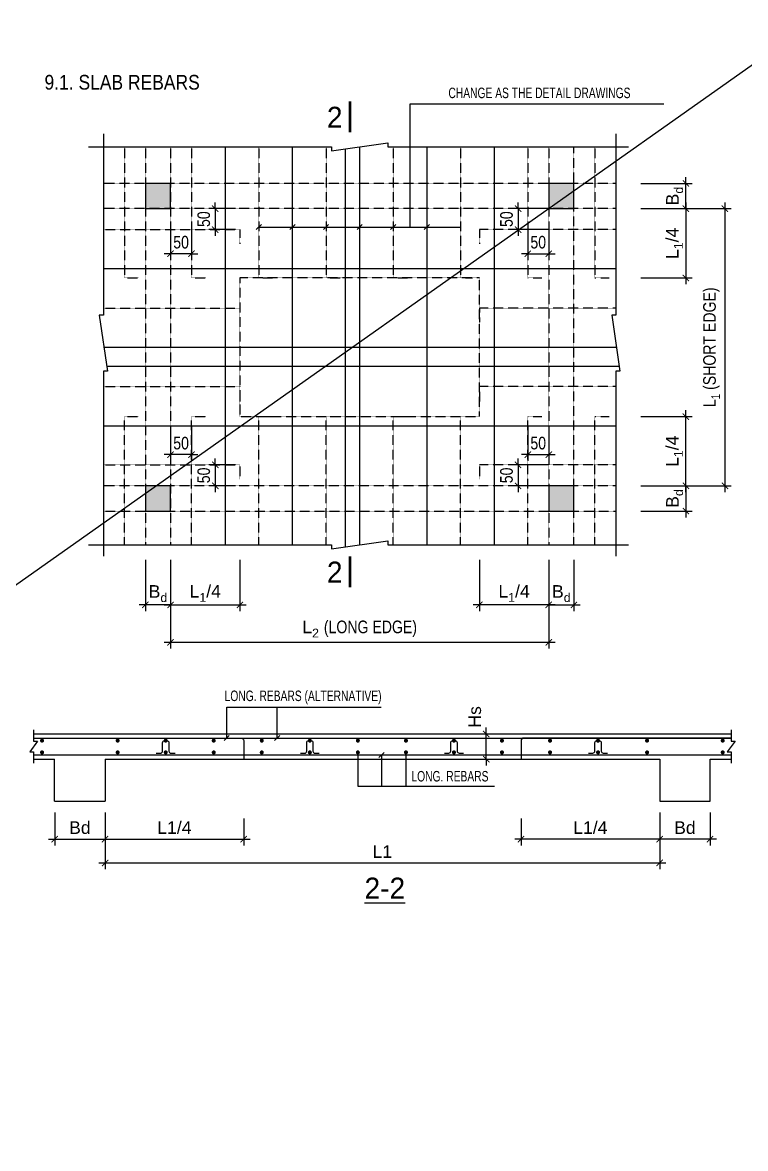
# Model space of a CAD drawing. Header units: millimetres. Extents: x -241424 to 696054, y -125618 to 93710.
# Drawn here: x 126083 to 143290, y -70002 to -43199 of the extents above; entities that cross this region are included whole.
import ezdxf
from ezdxf.enums import TextEntityAlignment as Align

# ---------------------------------------------------------------- set-up
doc = ezdxf.new("R2010")
doc.units = ezdxf.units.MM
doc.header["$LTSCALE"] = 7
doc.header["$PDMODE"] = 3
doc.linetypes.add('HIDDEN', pattern=[0.375, 0.25, -0.125])
doc.layers.get('0').update_dxf_attribs({"linetype": 'CONTINUOUS'})
doc.layers.get('Defpoints').update_dxf_attribs({"color": 6, "linetype": 'CONTINUOUS'})
for name, color, linetype in [('CDC_02_DIM', 1, 'CONTINUOUS'), ('CDC_03_BORDER', 3, 'CONTINUOUS'), ('CDC_04_HIDDEN', 8, 'HIDDEN'), ('CDC_05_STEEL', 4, 'CONTINUOUS'), ('CDC_06_TEXT', 2, 'CONTINUOUS'), ('CDC_09_COLUMN', 4, 'CONTINUOUS'), ('CDC_10_HATCH', 251, 'CONTINUOUS'), ('CDC_11_NOTE', 8, 'CONTINUOUS')]:
    doc.layers.add(name, color=color, linetype=linetype)
doc.layers.add('KCS_Plotter', color=11, linetype='CONTINUOUS', plot=False)
doc.styles.add('ARIAL', font='arial.ttf')
doc.styles.add('AVANTH-KT', font='')
doc.styles.add('VNAVANTH', font='', dxfattribs={"width": 0.95})
doc.styles.get('AVANTH-KT').set_extended_font_data('.VnAvantH')
doc.styles.get('VNAVANTH').set_extended_font_data('.VnAvantH')
doc.dimstyles.new('DIM1-25', dxfattribs={"dimscale": 1.2, "dimtxt": 250, "dimasz": 125, "dimexe": 125, "dimexo": 0.06, "dimgap": 100, "dimtad": 1, "dimdec": 0, "dimzin": 0, "dimdsep": 46, "dimtxsty": 'ARIAL', "dimblk": 'ARCHTICK', "dimcen": 100, "dimdle": 125, "dimclrd": 256, "dimclre": 1, "dimclrt": 2, "dimadec": 0, "dimazin": 0, "dimtfac": 1, "dimtdec": 0, "dimtix": 1, "dimtmove": 2, "dimatfit": 0, "dimfxl": 1, "dimtolj": 1, "dimtzin": 0, "dimarcsym": 0})

# ---------------------------------------------------------------- blocks, each defined once
blk = doc.blocks.new('_ArchTick')
at = {"color": 0, "linetype": 'ByBlock', "const_width": 0.15}
blk.add_lwpolyline([(-0.5, -0.5), (0.5, 0.5)], dxfattribs=at)
blk = doc.blocks.new('*D363')
at = {"layer": 'CDC_02_DIM', "color": 1, "lineweight": -2, "transparency": 16777216}
for p, q in [((128048, -62640), (128048, -63355)), ((141248, -62640), (141248, -63355))]:
    blk.add_line(p, q, dxfattribs=at)
at = {"layer": 'CDC_02_DIM', "lineweight": -2, "transparency": 16777216}
blk.add_line((127898, -63205), (141398, -63205), dxfattribs=at)
at = {"layer": 'Defpoints', "color": 0, "transparency": 16777216}
for p in [(128048, -62640), (141248, -62640), (141248, -63205)]:
    blk.add_point(p, dxfattribs=at)
at = {"layer": 'CDC_02_DIM', "lineweight": -2, "transparency": 16777216, "xscale": 150, "yscale": 150, "zscale": 150, "rotation": 180}
blk.add_blockref('_ArchTick', (128048, -63205), dxfattribs=at)
at = {"layer": 'CDC_02_DIM', "lineweight": -2, "transparency": 16777216, "xscale": 150, "yscale": 150, "zscale": 150}
blk.add_blockref('_ArchTick', (141248, -63205), dxfattribs=at)
at = {"layer": 'CDC_02_DIM', "color": 2, "transparency": 16777216, "insert": (134648, -62934), "char_height": 300, "attachment_point": 5, "style": 'ARIAL'}
blk.add_mtext('\\A1;L1', dxfattribs=at)
blk = doc.blocks.new('*D364')
at = {"layer": 'CDC_02_DIM', "color": 1, "lineweight": -2, "transparency": 16777216}
for p, q in [((126848, -62001), (126848, -62790)), ((128048, -62001), (128048, -62790))]:
    blk.add_line(p, q, dxfattribs=at)
at = {"layer": 'CDC_02_DIM', "lineweight": -2, "transparency": 16777216}
blk.add_line((126698, -62640), (128198, -62640), dxfattribs=at)
at = {"layer": 'Defpoints', "color": 0, "transparency": 16777216}
for p in [(126848, -62001), (128048, -62001), (128048, -62640)]:
    blk.add_point(p, dxfattribs=at)
at = {"layer": 'CDC_02_DIM', "lineweight": -2, "transparency": 16777216, "xscale": 150, "yscale": 150, "zscale": 150, "rotation": 180}
blk.add_blockref('_ArchTick', (126848, -62640), dxfattribs=at)
at = {"layer": 'CDC_02_DIM', "lineweight": -2, "transparency": 16777216, "xscale": 150, "yscale": 150, "zscale": 150}
blk.add_blockref('_ArchTick', (128048, -62640), dxfattribs=at)
at = {"layer": 'CDC_02_DIM', "color": 2, "transparency": 16777216, "insert": (127448, -62367), "char_height": 300, "attachment_point": 5, "style": 'ARIAL'}
blk.add_mtext('\\A1;B{\\f.VnArial|b0|i0|c0|p34;d}', dxfattribs=at)
blk = doc.blocks.new('*D365')
at = {"layer": 'CDC_02_DIM', "color": 1, "lineweight": -2, "transparency": 16777216}
for p, q in [((141248, -62001), (141248, -62790)), ((142448, -62001), (142448, -62790))]:
    blk.add_line(p, q, dxfattribs=at)
at = {"layer": 'CDC_02_DIM', "lineweight": -2, "transparency": 16777216}
blk.add_line((142598, -62640), (141098, -62640), dxfattribs=at)
at = {"layer": 'Defpoints', "color": 0, "transparency": 16777216}
for p in [(141248, -62001), (142448, -62001), (141248, -62640)]:
    blk.add_point(p, dxfattribs=at)
at = {"layer": 'CDC_02_DIM', "lineweight": -2, "transparency": 16777216, "xscale": 150, "yscale": 150, "zscale": 150, "rotation": 180}
blk.add_blockref('_ArchTick', (141248, -62640), dxfattribs=at)
at = {"layer": 'CDC_02_DIM', "lineweight": -2, "transparency": 16777216, "xscale": 150, "yscale": 150, "zscale": 150}
blk.add_blockref('_ArchTick', (142448, -62640), dxfattribs=at)
at = {"layer": 'CDC_02_DIM', "color": 2, "transparency": 16777216, "insert": (141848, -62367), "char_height": 300, "attachment_point": 5, "style": 'ARIAL'}
blk.add_mtext('\\A1;B{\\f.VnArial|b0|i0|c0|p34;d}', dxfattribs=at)
blk = doc.blocks.new('*D366')
at = {"layer": 'CDC_02_DIM', "color": 1, "lineweight": -2, "transparency": 16777216}
for p, q in [((128048, -62151), (128048, -62790)), ((131348, -62151), (131348, -62790))]:
    blk.add_line(p, q, dxfattribs=at)
at = {"layer": 'CDC_02_DIM', "lineweight": -2, "transparency": 16777216}
blk.add_line((127898, -62640), (131498, -62640), dxfattribs=at)
at = {"layer": 'Defpoints', "color": 0, "transparency": 16777216}
for p in [(128048, -62150), (131348, -62150), (131348, -62640)]:
    blk.add_point(p, dxfattribs=at)
at = {"layer": 'CDC_02_DIM', "lineweight": -2, "transparency": 16777216, "xscale": 150, "yscale": 150, "zscale": 150, "rotation": 180}
blk.add_blockref('_ArchTick', (128048, -62640), dxfattribs=at)
at = {"layer": 'CDC_02_DIM', "lineweight": -2, "transparency": 16777216, "xscale": 150, "yscale": 150, "zscale": 150}
blk.add_blockref('_ArchTick', (131348, -62640), dxfattribs=at)
at = {"layer": 'CDC_02_DIM', "color": 2, "transparency": 16777216, "insert": (129698, -62365), "char_height": 300, "attachment_point": 5, "style": 'ARIAL'}
blk.add_mtext('\\A1;L1/4', dxfattribs=at)
blk = doc.blocks.new('*D367')
at = {"layer": 'CDC_02_DIM', "color": 1, "lineweight": -2, "transparency": 16777216}
for p, q in [((137948, -62151), (137948, -62790)), ((141248, -62151), (141248, -62790))]:
    blk.add_line(p, q, dxfattribs=at)
at = {"layer": 'CDC_02_DIM', "lineweight": -2, "transparency": 16777216}
blk.add_line((141398, -62640), (137798, -62640), dxfattribs=at)
at = {"layer": 'Defpoints', "color": 0, "transparency": 16777216}
for p in [(137948, -62150), (141248, -62150), (137948, -62640)]:
    blk.add_point(p, dxfattribs=at)
at = {"layer": 'CDC_02_DIM', "lineweight": -2, "transparency": 16777216, "xscale": 150, "yscale": 150, "zscale": 150, "rotation": 180}
blk.add_blockref('_ArchTick', (137948, -62640), dxfattribs=at)
at = {"layer": 'CDC_02_DIM', "lineweight": -2, "transparency": 16777216, "xscale": 150, "yscale": 150, "zscale": 150}
blk.add_blockref('_ArchTick', (141248, -62640), dxfattribs=at)
at = {"layer": 'CDC_02_DIM', "color": 2, "transparency": 16777216, "insert": (139598, -62365), "char_height": 300, "attachment_point": 5, "style": 'ARIAL'}
blk.add_mtext('\\A1;L1/4', dxfattribs=at)
blk = doc.blocks.new('*D368')
at = {"layer": 'CDC_02_DIM', "lineweight": -2, "transparency": 16777216}
for p, q in [((137120, -60134), (137120, -59984)), ((137120, -60734), (137120, -60134)), ((137120, -60734), (137120, -60884))]:
    blk.add_line(p, q, dxfattribs=at)
at = {"layer": 'CDC_02_DIM', "color": 1, "lineweight": -2, "transparency": 16777216}
for p, q in [((136425, -60134), (137270, -60134)), ((136425, -60734), (137270, -60734))]:
    blk.add_line(p, q, dxfattribs=at)
at = {"layer": 'Defpoints', "color": 0, "transparency": 16777216}
for p in [(136425, -60134), (137120, -60134), (136425, -60734)]:
    blk.add_point(p, dxfattribs=at)
at = {"layer": 'CDC_02_DIM', "lineweight": -2, "transparency": 16777216, "xscale": 150, "yscale": 150, "zscale": 150}
for p, rotation in [((137120, -60134), 270), ((137120, -60734), 90)]:
    blk.add_blockref('_ArchTick', p, dxfattribs=dict(at, rotation=rotation))
at = {"layer": 'CDC_02_DIM', "color": 2, "transparency": 16777216, "insert": (136848, -59729), "char_height": 300, "attachment_point": 5, "rotation": 90, "style": 'ARIAL'}
blk.add_mtext('\\A1;{\\f.VnArial|b0|i0|c0|p34;Hs}', dxfattribs=at)
blk = doc.blocks.new('*D342')
at = {"layer": 'CDC_02_DIM', "lineweight": -2, "transparency": 16777216}
blk.add_line((141872, -54380), (141872, -52430), dxfattribs=at)
at = {"layer": 'CDC_02_DIM', "color": 1, "lineweight": -2, "transparency": 16777216}
for p, q in [((140797, -52580), (142022, -52580)), ((140797, -54230), (142022, -54230))]:
    blk.add_line(p, q, dxfattribs=at)
at = {"layer": 'Defpoints', "color": 0, "transparency": 16777216}
for p in [(140797, -52580), (141872, -52580), (140797, -54230)]:
    blk.add_point(p, dxfattribs=at)
at = {"layer": 'CDC_02_DIM', "lineweight": -2, "transparency": 16777216, "xscale": 150, "yscale": 150, "zscale": 150}
for p, rotation in [((141872, -52580), 90), ((141872, -54230), 270)]:
    blk.add_blockref('_ArchTick', p, dxfattribs=dict(at, rotation=rotation))
at = {"layer": 'CDC_02_DIM', "color": 2, "transparency": 16777216, "insert": (141597, -53405), "char_height": 300, "attachment_point": 5, "rotation": 90, "style": 'ARIAL'}
blk.add_mtext('\\A1;L{\\H0.7x;\\S^ 1;}/4', dxfattribs=at)
blk = doc.blocks.new('*D343')
at = {"layer": 'CDC_02_DIM', "lineweight": -2, "transparency": 16777216}
for p, q in [((141872, -54230), (141872, -54080)), ((141872, -54230), (141872, -54830)), ((141872, -54830), (141872, -54980))]:
    blk.add_line(p, q, dxfattribs=at)
at = {"layer": 'CDC_02_DIM', "color": 1, "lineweight": -2, "transparency": 16777216}
for p, q in [((140797, -54230), (142022, -54230)), ((140797, -54830), (142022, -54830))]:
    blk.add_line(p, q, dxfattribs=at)
at = {"layer": 'Defpoints', "color": 0, "transparency": 16777216}
for p in [(140797, -54230), (140797, -54830), (141872, -54830)]:
    blk.add_point(p, dxfattribs=at)
at = {"layer": 'CDC_02_DIM', "lineweight": -2, "transparency": 16777216, "xscale": 150, "yscale": 150, "zscale": 150}
for p, rotation in [((141872, -54230), 270), ((141872, -54830), 90)]:
    blk.add_blockref('_ArchTick', p, dxfattribs=dict(at, rotation=rotation))
at = {"layer": 'CDC_02_DIM', "color": 2, "transparency": 16777216, "insert": (141602, -54530), "char_height": 300, "attachment_point": 5, "rotation": 90, "style": 'ARIAL'}
blk.add_mtext('\\A1;B{\\H0.7x;\\S^ d;}', dxfattribs=at)
blk = doc.blocks.new('*D344')
at = {"layer": 'CDC_02_DIM', "color": 1, "lineweight": -2, "transparency": 16777216}
for p, q in [((141872, -47630), (142951, -47630)), ((141872, -54230), (142951, -54230))]:
    blk.add_line(p, q, dxfattribs=at)
at = {"layer": 'CDC_02_DIM', "lineweight": -2, "transparency": 16777216}
blk.add_line((142801, -47480), (142801, -54380), dxfattribs=at)
at = {"layer": 'Defpoints', "color": 0, "transparency": 16777216}
for p in [(141872, -47630), (141872, -54230), (142801, -54230)]:
    blk.add_point(p, dxfattribs=at)
at = {"layer": 'CDC_02_DIM', "lineweight": -2, "transparency": 16777216, "xscale": 150, "yscale": 150, "zscale": 150}
for p, rotation in [((142801, -47630), 90), ((142801, -54230), 270)]:
    blk.add_blockref('_ArchTick', p, dxfattribs=dict(at, rotation=rotation))
at = {"layer": 'CDC_02_DIM', "color": 2, "transparency": 16777216, "insert": (142484, -50930), "char_height": 300, "attachment_point": 5, "rotation": 90, "style": 'ARIAL'}
blk.add_mtext('\\A1;{\\W0.8;L\\H0.7x;\\S^ 1;\\H1.4286x; (SHORT EDGE)}', dxfattribs=at)
blk = doc.blocks.new('*D345')
at = {"layer": 'CDC_02_DIM', "color": 1, "lineweight": -2, "transparency": 16777216}
for p, q in [((140797, -47630), (142022, -47630)), ((140797, -49280), (142022, -49280))]:
    blk.add_line(p, q, dxfattribs=at)
at = {"layer": 'CDC_02_DIM', "lineweight": -2, "transparency": 16777216}
blk.add_line((141872, -47480), (141872, -49430), dxfattribs=at)
at = {"layer": 'Defpoints', "color": 0, "transparency": 16777216}
for p in [(140797, -47630), (140797, -49280), (141872, -49280)]:
    blk.add_point(p, dxfattribs=at)
at = {"layer": 'CDC_02_DIM', "lineweight": -2, "transparency": 16777216, "xscale": 150, "yscale": 150, "zscale": 150}
for p, rotation in [((141872, -47630), 90), ((141872, -49280), 270)]:
    blk.add_blockref('_ArchTick', p, dxfattribs=dict(at, rotation=rotation))
at = {"layer": 'CDC_02_DIM', "color": 2, "transparency": 16777216, "insert": (141597, -48455), "char_height": 300, "attachment_point": 5, "rotation": 90, "style": 'ARIAL'}
blk.add_mtext('\\A1;L{\\H0.7x;\\S^ 1;}/4', dxfattribs=at)
blk = doc.blocks.new('*D346')
at = {"layer": 'CDC_02_DIM', "lineweight": -2, "transparency": 16777216}
for p, q in [((141872, -47030), (141872, -46880)), ((141872, -47630), (141872, -47030)), ((141872, -47630), (141872, -47780))]:
    blk.add_line(p, q, dxfattribs=at)
at = {"layer": 'CDC_02_DIM', "color": 1, "lineweight": -2, "transparency": 16777216}
for p, q in [((140797, -47030), (142022, -47030)), ((140797, -47630), (142022, -47630))]:
    blk.add_line(p, q, dxfattribs=at)
at = {"layer": 'Defpoints', "color": 0, "transparency": 16777216}
for p in [(140797, -47030), (141872, -47030), (140797, -47630)]:
    blk.add_point(p, dxfattribs=at)
at = {"layer": 'CDC_02_DIM', "lineweight": -2, "transparency": 16777216, "xscale": 150, "yscale": 150, "zscale": 150}
for p, rotation in [((141872, -47030), 270), ((141872, -47630), 90)]:
    blk.add_blockref('_ArchTick', p, dxfattribs=dict(at, rotation=rotation))
at = {"layer": 'CDC_02_DIM', "color": 2, "transparency": 16777216, "insert": (141602, -47330), "char_height": 300, "attachment_point": 5, "rotation": 90, "style": 'ARIAL'}
blk.add_mtext('\\A1;B{\\H0.7x;\\S^ d;}', dxfattribs=at)
blk = doc.blocks.new('*D347')
at = {"layer": 'CDC_02_DIM', "color": 1, "lineweight": -2, "transparency": 16777216}
for p, q in [((129607, -55988), (129607, -57213)), ((131257, -55988), (131257, -57213))]:
    blk.add_line(p, q, dxfattribs=at)
at = {"layer": 'CDC_02_DIM', "lineweight": -2, "transparency": 16777216}
blk.add_line((129457, -57063), (131407, -57063), dxfattribs=at)
at = {"layer": 'Defpoints', "color": 0, "transparency": 16777216}
for p in [(129607, -55988), (131257, -55988), (131257, -57063)]:
    blk.add_point(p, dxfattribs=at)
at = {"layer": 'CDC_02_DIM', "lineweight": -2, "transparency": 16777216, "xscale": 150, "yscale": 150, "zscale": 150, "rotation": 180}
blk.add_blockref('_ArchTick', (129607, -57063), dxfattribs=at)
at = {"layer": 'CDC_02_DIM', "lineweight": -2, "transparency": 16777216, "xscale": 150, "yscale": 150, "zscale": 150}
blk.add_blockref('_ArchTick', (131257, -57063), dxfattribs=at)
at = {"layer": 'CDC_02_DIM', "color": 2, "transparency": 16777216, "insert": (130432, -56788), "char_height": 300, "attachment_point": 5, "style": 'ARIAL'}
blk.add_mtext('\\A1;L{\\H0.7x;\\S^ 1;}/4', dxfattribs=at)
blk = doc.blocks.new('*D348')
at = {"layer": 'CDC_02_DIM', "color": 1, "lineweight": -2, "transparency": 16777216}
for p, q in [((129007, -55988), (129007, -57213)), ((129607, -55988), (129607, -57213))]:
    blk.add_line(p, q, dxfattribs=at)
at = {"layer": 'CDC_02_DIM', "lineweight": -2, "transparency": 16777216}
for p, q in [((129007, -57063), (128857, -57063)), ((129607, -57063), (129007, -57063)), ((129607, -57063), (129757, -57063))]:
    blk.add_line(p, q, dxfattribs=at)
at = {"layer": 'Defpoints', "color": 0, "transparency": 16777216}
for p in [(129007, -55988), (129607, -55988), (129007, -57063)]:
    blk.add_point(p, dxfattribs=at)
at = {"layer": 'CDC_02_DIM', "lineweight": -2, "transparency": 16777216, "xscale": 150, "yscale": 150, "zscale": 150}
blk.add_blockref('_ArchTick', (129007, -57063), dxfattribs=at)
at = {"layer": 'CDC_02_DIM', "lineweight": -2, "transparency": 16777216, "xscale": 150, "yscale": 150, "zscale": 150, "rotation": 180}
blk.add_blockref('_ArchTick', (129607, -57063), dxfattribs=at)
at = {"layer": 'CDC_02_DIM', "color": 2, "transparency": 16777216, "insert": (129307, -56793), "char_height": 300, "attachment_point": 5, "style": 'ARIAL'}
blk.add_mtext('\\A1;B{\\H0.7x;\\S^ d;}', dxfattribs=at)
blk = doc.blocks.new('*D349')
at = {"layer": 'CDC_02_DIM', "color": 1, "lineweight": -2, "transparency": 16777216}
for p, q in [((129607, -57063), (129607, -58104)), ((138607, -57063), (138607, -58104))]:
    blk.add_line(p, q, dxfattribs=at)
at = {"layer": 'CDC_02_DIM', "lineweight": -2, "transparency": 16777216}
blk.add_line((138757, -57954), (129457, -57954), dxfattribs=at)
at = {"layer": 'Defpoints', "color": 0, "transparency": 16777216}
for p in [(129607, -57063), (138607, -57063), (129607, -57954)]:
    blk.add_point(p, dxfattribs=at)
at = {"layer": 'CDC_02_DIM', "lineweight": -2, "transparency": 16777216, "xscale": 150, "yscale": 150, "zscale": 150, "rotation": 180}
blk.add_blockref('_ArchTick', (129607, -57954), dxfattribs=at)
at = {"layer": 'CDC_02_DIM', "lineweight": -2, "transparency": 16777216, "xscale": 150, "yscale": 150, "zscale": 150}
blk.add_blockref('_ArchTick', (138607, -57954), dxfattribs=at)
at = {"layer": 'CDC_02_DIM', "color": 2, "transparency": 16777216, "insert": (134107, -57637), "char_height": 300, "attachment_point": 5, "style": 'ARIAL'}
blk.add_mtext('\\A1;L{\\H0.7x;\\S^ 2;} {\\W0.8;(LONG EDGE)}', dxfattribs=at)
blk = doc.blocks.new('*D350')
at = {"layer": 'CDC_02_DIM', "color": 1, "lineweight": -2, "transparency": 16777216}
for p, q in [((136957, -55988), (136957, -57213)), ((138607, -55988), (138607, -57213))]:
    blk.add_line(p, q, dxfattribs=at)
at = {"layer": 'CDC_02_DIM', "lineweight": -2, "transparency": 16777216}
blk.add_line((138757, -57063), (136807, -57063), dxfattribs=at)
at = {"layer": 'Defpoints', "color": 0, "transparency": 16777216}
for p in [(136957, -55988), (138607, -55988), (136957, -57063)]:
    blk.add_point(p, dxfattribs=at)
at = {"layer": 'CDC_02_DIM', "lineweight": -2, "transparency": 16777216, "xscale": 150, "yscale": 150, "zscale": 150, "rotation": 180}
blk.add_blockref('_ArchTick', (136957, -57063), dxfattribs=at)
at = {"layer": 'CDC_02_DIM', "lineweight": -2, "transparency": 16777216, "xscale": 150, "yscale": 150, "zscale": 150}
blk.add_blockref('_ArchTick', (138607, -57063), dxfattribs=at)
at = {"layer": 'CDC_02_DIM', "color": 2, "transparency": 16777216, "insert": (137782, -56788), "char_height": 300, "attachment_point": 5, "style": 'ARIAL'}
blk.add_mtext('\\A1;L{\\H0.7x;\\S^ 1;}/4', dxfattribs=at)
blk = doc.blocks.new('*D351')
at = {"layer": 'CDC_02_DIM', "color": 1, "lineweight": -2, "transparency": 16777216}
for p, q in [((138607, -55988), (138607, -57213)), ((139207, -55988), (139207, -57213))]:
    blk.add_line(p, q, dxfattribs=at)
at = {"layer": 'CDC_02_DIM', "lineweight": -2, "transparency": 16777216}
for p, q in [((138607, -57063), (138457, -57063)), ((138607, -57063), (139207, -57063)), ((139207, -57063), (139357, -57063))]:
    blk.add_line(p, q, dxfattribs=at)
at = {"layer": 'Defpoints', "color": 0, "transparency": 16777216}
for p in [(138607, -55988), (139207, -55988), (139207, -57063)]:
    blk.add_point(p, dxfattribs=at)
at = {"layer": 'CDC_02_DIM', "lineweight": -2, "transparency": 16777216, "xscale": 150, "yscale": 150, "zscale": 150}
blk.add_blockref('_ArchTick', (138607, -57063), dxfattribs=at)
at = {"layer": 'CDC_02_DIM', "lineweight": -2, "transparency": 16777216, "xscale": 150, "yscale": 150, "zscale": 150, "rotation": 180}
blk.add_blockref('_ArchTick', (139207, -57063), dxfattribs=at)
at = {"layer": 'CDC_02_DIM', "color": 2, "transparency": 16777216, "insert": (138907, -56793), "char_height": 300, "attachment_point": 5, "style": 'ARIAL'}
blk.add_mtext('\\A1;B{\\H0.7x;\\S^ d;}', dxfattribs=at)
blk = doc.blocks.new('*D352')
at = {"layer": 'CDC_02_DIM', "color": 1, "lineweight": -2, "transparency": 16777216}
for p, q in [((129607, -52814), (129607, -53636)), ((130107, -52814), (130107, -53636))]:
    blk.add_line(p, q, dxfattribs=at)
at = {"layer": 'CDC_02_DIM', "lineweight": -2, "transparency": 16777216}
for p, q in [((129607, -53486), (129457, -53486)), ((130107, -53486), (129607, -53486)), ((130107, -53486), (130257, -53486))]:
    blk.add_line(p, q, dxfattribs=at)
at = {"layer": 'Defpoints', "color": 0, "transparency": 16777216}
for p in [(129607, -52814), (130107, -52814), (129607, -53486)]:
    blk.add_point(p, dxfattribs=at)
at = {"layer": 'CDC_02_DIM', "lineweight": -2, "transparency": 16777216, "xscale": 150, "yscale": 150, "zscale": 150}
blk.add_blockref('_ArchTick', (129607, -53486), dxfattribs=at)
at = {"layer": 'CDC_02_DIM', "lineweight": -2, "transparency": 16777216, "xscale": 150, "yscale": 150, "zscale": 150, "rotation": 180}
blk.add_blockref('_ArchTick', (130107, -53486), dxfattribs=at)
at = {"layer": 'CDC_02_DIM', "color": 2, "transparency": 16777216, "insert": (129857, -53213), "char_height": 300, "attachment_point": 5, "style": 'ARIAL'}
blk.add_mtext('\\A1;{\\W0.8;50}', dxfattribs=at)
blk = doc.blocks.new('*D353')
at = {"layer": 'CDC_02_DIM', "color": 1, "lineweight": -2, "transparency": 16777216}
for p, q in [((138107, -52814), (138107, -53636)), ((138607, -52814), (138607, -53636))]:
    blk.add_line(p, q, dxfattribs=at)
at = {"layer": 'CDC_02_DIM', "lineweight": -2, "transparency": 16777216}
for p, q in [((138107, -53486), (137957, -53486)), ((138107, -53486), (138607, -53486)), ((138607, -53486), (138757, -53486))]:
    blk.add_line(p, q, dxfattribs=at)
at = {"layer": 'Defpoints', "color": 0, "transparency": 16777216}
for p in [(138107, -52814), (138607, -52814), (138607, -53486)]:
    blk.add_point(p, dxfattribs=at)
at = {"layer": 'CDC_02_DIM', "lineweight": -2, "transparency": 16777216, "xscale": 150, "yscale": 150, "zscale": 150}
blk.add_blockref('_ArchTick', (138107, -53486), dxfattribs=at)
at = {"layer": 'CDC_02_DIM', "lineweight": -2, "transparency": 16777216, "xscale": 150, "yscale": 150, "zscale": 150, "rotation": 180}
blk.add_blockref('_ArchTick', (138607, -53486), dxfattribs=at)
at = {"layer": 'CDC_02_DIM', "color": 2, "transparency": 16777216, "insert": (138357, -53213), "char_height": 300, "attachment_point": 5, "style": 'ARIAL'}
blk.add_mtext('\\A1;{\\W0.8;50}', dxfattribs=at)
blk = doc.blocks.new('*D354')
at = {"layer": 'CDC_02_DIM', "lineweight": -2, "transparency": 16777216}
for p, q in [((130670, -53730), (130670, -53580)), ((130670, -53730), (130670, -54230)), ((130670, -54230), (130670, -54380))]:
    blk.add_line(p, q, dxfattribs=at)
at = {"layer": 'CDC_02_DIM', "color": 1, "lineweight": -2, "transparency": 16777216}
for p, q in [((131148, -53730), (130520, -53730)), ((131148, -54230), (130520, -54230))]:
    blk.add_line(p, q, dxfattribs=at)
at = {"layer": 'Defpoints', "color": 0, "transparency": 16777216}
for p in [(131148, -53730), (130670, -54230), (131148, -54230)]:
    blk.add_point(p, dxfattribs=at)
at = {"layer": 'CDC_02_DIM', "lineweight": -2, "transparency": 16777216, "xscale": 150, "yscale": 150, "zscale": 150}
for p, rotation in [((130670, -53730), 270), ((130670, -54230), 90)]:
    blk.add_blockref('_ArchTick', p, dxfattribs=dict(at, rotation=rotation))
at = {"layer": 'CDC_02_DIM', "color": 2, "transparency": 16777216, "insert": (130397, -53980), "char_height": 300, "attachment_point": 5, "rotation": 90, "style": 'ARIAL'}
blk.add_mtext('\\A1;{\\W0.8;50}', dxfattribs=at)
blk = doc.blocks.new('*D355')
at = {"layer": 'CDC_02_DIM', "lineweight": -2, "transparency": 16777216}
for p, q in [((137877, -53730), (137877, -53580)), ((137877, -53730), (137877, -54230)), ((137877, -54230), (137877, -54380))]:
    blk.add_line(p, q, dxfattribs=at)
at = {"layer": 'CDC_02_DIM', "color": 1, "lineweight": -2, "transparency": 16777216}
for p, q in [((138354, -53730), (137727, -53730)), ((138354, -54230), (137727, -54230))]:
    blk.add_line(p, q, dxfattribs=at)
at = {"layer": 'Defpoints', "color": 0, "transparency": 16777216}
for p in [(138354, -53730), (137877, -54230), (138354, -54230)]:
    blk.add_point(p, dxfattribs=at)
at = {"layer": 'CDC_02_DIM', "lineweight": -2, "transparency": 16777216, "xscale": 150, "yscale": 150, "zscale": 150}
for p, rotation in [((137877, -53730), 270), ((137877, -54230), 90)]:
    blk.add_blockref('_ArchTick', p, dxfattribs=dict(at, rotation=rotation))
at = {"layer": 'CDC_02_DIM', "color": 2, "transparency": 16777216, "insert": (137603, -53980), "char_height": 300, "attachment_point": 5, "rotation": 90, "style": 'ARIAL'}
blk.add_mtext('\\A1;{\\W0.8;50}', dxfattribs=at)
blk = doc.blocks.new('*D356')
at = {"layer": 'CDC_02_DIM', "color": 1, "lineweight": -2, "transparency": 16777216}
for p, q in [((131148, -47630), (130520, -47630)), ((131148, -48130), (130520, -48130))]:
    blk.add_line(p, q, dxfattribs=at)
at = {"layer": 'CDC_02_DIM', "lineweight": -2, "transparency": 16777216}
for p, q in [((130670, -47630), (130670, -47480)), ((130670, -47630), (130670, -48130)), ((130670, -48130), (130670, -48280))]:
    blk.add_line(p, q, dxfattribs=at)
at = {"layer": 'Defpoints', "color": 0, "transparency": 16777216}
for p in [(131148, -47630), (130670, -48130), (131148, -48130)]:
    blk.add_point(p, dxfattribs=at)
at = {"layer": 'CDC_02_DIM', "lineweight": -2, "transparency": 16777216, "xscale": 150, "yscale": 150, "zscale": 150}
for p, rotation in [((130670, -47630), 270), ((130670, -48130), 90)]:
    blk.add_blockref('_ArchTick', p, dxfattribs=dict(at, rotation=rotation))
at = {"layer": 'CDC_02_DIM', "color": 2, "transparency": 16777216, "insert": (130397, -47880), "char_height": 300, "attachment_point": 5, "rotation": 90, "style": 'ARIAL'}
blk.add_mtext('\\A1;{\\W0.8;50}', dxfattribs=at)
blk = doc.blocks.new('*D357')
at = {"layer": 'CDC_02_DIM', "color": 1, "lineweight": -2, "transparency": 16777216}
for p, q in [((138354, -47630), (137727, -47630)), ((138354, -48130), (137727, -48130))]:
    blk.add_line(p, q, dxfattribs=at)
at = {"layer": 'CDC_02_DIM', "lineweight": -2, "transparency": 16777216}
for p, q in [((137877, -47630), (137877, -47480)), ((137877, -47630), (137877, -48130)), ((137877, -48130), (137877, -48280))]:
    blk.add_line(p, q, dxfattribs=at)
at = {"layer": 'Defpoints', "color": 0, "transparency": 16777216}
for p in [(138354, -47630), (137877, -48130), (138354, -48130)]:
    blk.add_point(p, dxfattribs=at)
at = {"layer": 'CDC_02_DIM', "lineweight": -2, "transparency": 16777216, "xscale": 150, "yscale": 150, "zscale": 150}
for p, rotation in [((137877, -47630), 270), ((137877, -48130), 90)]:
    blk.add_blockref('_ArchTick', p, dxfattribs=dict(at, rotation=rotation))
at = {"layer": 'CDC_02_DIM', "color": 2, "transparency": 16777216, "insert": (137603, -47880), "char_height": 300, "attachment_point": 5, "rotation": 90, "style": 'ARIAL'}
blk.add_mtext('\\A1;{\\W0.8;50}', dxfattribs=at)
blk = doc.blocks.new('*D358')
at = {"layer": 'CDC_02_DIM', "color": 1, "lineweight": -2, "transparency": 16777216}
for p, q in [((129607, -48031), (129607, -48853)), ((130107, -48031), (130107, -48853))]:
    blk.add_line(p, q, dxfattribs=at)
at = {"layer": 'CDC_02_DIM', "lineweight": -2, "transparency": 16777216}
for p, q in [((129607, -48703), (129457, -48703)), ((130107, -48703), (129607, -48703)), ((130107, -48703), (130257, -48703))]:
    blk.add_line(p, q, dxfattribs=at)
at = {"layer": 'Defpoints', "color": 0, "transparency": 16777216}
for p in [(129607, -48031), (130107, -48031), (129607, -48703)]:
    blk.add_point(p, dxfattribs=at)
at = {"layer": 'CDC_02_DIM', "lineweight": -2, "transparency": 16777216, "xscale": 150, "yscale": 150, "zscale": 150}
blk.add_blockref('_ArchTick', (129607, -48703), dxfattribs=at)
at = {"layer": 'CDC_02_DIM', "lineweight": -2, "transparency": 16777216, "xscale": 150, "yscale": 150, "zscale": 150, "rotation": 180}
blk.add_blockref('_ArchTick', (130107, -48703), dxfattribs=at)
at = {"layer": 'CDC_02_DIM', "color": 2, "transparency": 16777216, "insert": (129857, -48430), "char_height": 300, "attachment_point": 5, "style": 'ARIAL'}
blk.add_mtext('\\A1;{\\W0.8;50}', dxfattribs=at)
blk = doc.blocks.new('*D359')
at = {"layer": 'CDC_02_DIM', "color": 1, "lineweight": -2, "transparency": 16777216}
for p, q in [((138107, -48031), (138107, -48853)), ((138607, -48031), (138607, -48853))]:
    blk.add_line(p, q, dxfattribs=at)
at = {"layer": 'CDC_02_DIM', "lineweight": -2, "transparency": 16777216}
for p, q in [((138107, -48703), (137957, -48703)), ((138107, -48703), (138607, -48703)), ((138607, -48703), (138757, -48703))]:
    blk.add_line(p, q, dxfattribs=at)
at = {"layer": 'Defpoints', "color": 0, "transparency": 16777216}
for p in [(138107, -48031), (138607, -48031), (138607, -48703)]:
    blk.add_point(p, dxfattribs=at)
at = {"layer": 'CDC_02_DIM', "lineweight": -2, "transparency": 16777216, "xscale": 150, "yscale": 150, "zscale": 150}
blk.add_blockref('_ArchTick', (138107, -48703), dxfattribs=at)
at = {"layer": 'CDC_02_DIM', "lineweight": -2, "transparency": 16777216, "xscale": 150, "yscale": 150, "zscale": 150, "rotation": 180}
blk.add_blockref('_ArchTick', (138607, -48703), dxfattribs=at)
at = {"layer": 'CDC_02_DIM', "color": 2, "transparency": 16777216, "insert": (138357, -48430), "char_height": 300, "attachment_point": 5, "style": 'ARIAL'}
blk.add_mtext('\\A1;{\\W0.8;50}', dxfattribs=at)

msp = doc.modelspace()

# ---------------------------------------------------------------- hatches: boundary and pattern name
at = {"layer": 'CDC_10_HATCH', "ltscale": 30}
h = msp.add_hatch(dxfattribs=at)
h.set_pattern_fill('BT-01', color=256, scale=50, style=0, pattern_type=2)
h.set_pattern_definition([(50, (-59009716.77, 2368475.3), (358.6300913, -31.3760675), [37.5, -412.5]), (355, (-59009716.77, 2368475.3), (-69.3756668, 376.0960669), [30, -330]), (100.4514, (-59009686.88, 2368472.67), (289.2546909, 344.719771), [31.870095, -350.571056]), (46.1842, (-59009716.77, 2368575.3), (533.6205243, -82.759507), [56.25, -618.75]), (96.6356, (-59009672.3, 2368568.4), (467.331353, 487.0589355), [47.805144, -525.8565]), (351.1842, (-59009716.77, 2368575.3), (467.3309726, 487.0593005), [45, -495]), (21, (-59009666.77, 2368550.3), (298.453526, -201.3094453), [37.5, -412.5]), (326, (-59009666.77, 2368550.3), (121.657666, 362.5750225), [30, -330]), (71.4514, (-59009641.9, 2368533.5), (420.1113143, 161.2652484), [31.870095, -350.571056]), (37.5, (-59009716.77, 2368475.29), (6.07992766, 166.44692692), [0, -326, 0, -335, 0, -331.25]), (7.5, (-59009716.77, 2368475.29), (131.5347687, 197.20585594), [0, -191, 0, -318.5, 0, -126.25]), (327.5, (-59009828.27, 2368475.29), (266.9112181, -11.27743587), [0, -125, 0, -390, 0, -517.5]), (317.5, (-59009878.27, 2368475.29), (291.5930847, 50.0524912), [0, -162.5, 0, -259, 0, -367.5]), (45, (-59009716.77, 2368475.29), (-150.260191, 150.260191), []), (45, (-59009716.77, 2368536.54), (-150.260191, 150.260191), [])])
h.paths.add_polyline_path([(138606.6, -54829.9), (139206.6, -54829.9), (139206.6, -54229.9), (138606.6, -54229.9)])
h.paths.add_polyline_path([(129006.6, -54829.9), (129606.6, -54829.9), (129606.6, -54229.9), (129006.6, -54229.9)])
h.paths.add_polyline_path([(138606.6, -47629.9), (139206.6, -47629.9), (139206.6, -47029.9), (138606.6, -47029.9)])
h.paths.add_polyline_path([(129006.6, -47629.9), (129606.6, -47629.9), (129606.6, -47029.9), (129006.6, -47029.9)])

# ---------------------------------------------------------------- linework, layer by layer
at = {"layer": 'CDC_02_DIM'}
for p, q in [((131644.8, -48130), (131768.4, -48009.4)), ((132444.8, -48130), (132568.4, -48009.4)), ((133244.8, -48130), (133368.4, -48009.4)), ((134044.8, -48130), (134168.4, -48009.4)), ((134844.8, -48130), (134968.4, -48009.4)), ((135644.8, -48130), (135768.4, -48009.4))]:
    msp.add_line(p, q, dxfattribs=at)
for points in [[(126347.9, -60040), (126347.9, -60308.7), (126441.7, -60308.7), (126254.2, -60558.7), (126347.9, -60558.7), (126347.9, -60827.5)], [(142947.9, -60040), (142947.9, -60308.7), (143041.7, -60308.7), (142854.2, -60558.7), (142947.9, -60558.7), (142947.9, -60827.5)]]:
    msp.add_lwpolyline(points, dxfattribs=at)
at = {"layer": 'CDC_03_BORDER'}
for p, q in [((126347.9, -60133.7), (142947.9, -60133.7)), ((126347.9, -60733.7), (126847.9, -60733.7)), ((126847.9, -61733.7), (126847.9, -60733.7)), ((128047.9, -60733.7), (128047.9, -61733.7)), ((128047.9, -60733.7), (141247.9, -60733.7)), ((141247.9, -60733.7), (141247.9, -61733.7)), ((142447.9, -61733.7), (142447.9, -60733.7)), ((142447.9, -60733.7), (142947.9, -60733.7)), ((126847.9, -61733.7), (128047.9, -61733.7)), ((141247.9, -61733.7), (142447.9, -61733.7))]:
    msp.add_line(p, q, dxfattribs=at)
at = {"layer": 'CDC_03_BORDER', "const_width": 64}
for points in [[(133879.8, -45812.9), (133879.8, -45075.9)], [(133879.8, -56640.8), (133879.8, -55903.8)]]:
    msp.add_lwpolyline(points, dxfattribs=at)
at = {"layer": 'CDC_03_BORDER'}
for points in [[(127656.1, -46157.3), (133439, -46157.3), (133439, -46253.3), (134774.2, -46061.3), (134774.2, -46157.3), (140502.7, -46157.3)], [(128006.6, -45848), (128006.6, -50166.8), (127910.6, -50166.8), (128102.6, -51502), (128006.6, -51502), (128006.6, -55902)], [(140206.6, -45848), (140206.6, -50166.8), (140110.6, -50166.8), (140302.6, -51502), (140206.6, -51502), (140206.6, -55902)], [(127656.1, -55634.4), (133439, -55634.4), (133439, -55730.4), (134774.2, -55538.4), (134774.2, -55634.4), (140502.7, -55634.4)]]:
    msp.add_lwpolyline(points, dxfattribs=at)
at = {"layer": 'CDC_04_HIDDEN'}
for p, q in [((129006.6, -46157.3), (129006.6, -55634.4)), ((129606.6, -46157.3), (129606.6, -55634.4)), ((138606.6, -46157.3), (138606.6, -55634.4)), ((139206.6, -55634.4), (139206.6, -46157.3)), ((140206.6, -47029.9), (128006.6, -47029.9)), ((140206.6, -47629.9), (128006.6, -47629.9)), ((140206.6, -54229.9), (128006.6, -54229.9)), ((128006.6, -54829.9), (140206.6, -54829.9))]:
    msp.add_line(p, q, dxfattribs=at)
msp.add_lwpolyline([(131256.6, -52579.9), (136956.6, -52579.9), (136956.6, -49279.9), (131256.6, -49279.9)], close=True, dxfattribs=at)
at = {"layer": 'CDC_05_STEEL'}
for p, q in [((126347.9, -60233.7), (142947.9, -60233.7)), ((126347.9, -60633.7), (142947.9, -60633.7))]:
    msp.add_line(p, q, dxfattribs=at)
at = {"layer": 'CDC_05_STEEL', "linetype": 'HIDDEN'}
for points in [[(128506.6, -46157.3), (128506.6, -49279.9), (128845.8, -49279.9)], [(130106.6, -46157.3), (130106.6, -49279.9), (130445.8, -49279.9)], [(131706.6, -46157.3), (131706.6, -49279.9), (132045.8, -49279.9)], [(133306.6, -46157.3), (133306.6, -49279.9), (133645.8, -49279.9)], [(134906.6, -46157.3), (134906.6, -49279.9), (135245.8, -49279.9)], [(136506.6, -46157.3), (136506.6, -49279.9), (136795.8, -49279.9)], [(138106.6, -46157.3), (138106.6, -49279.9), (138445.8, -49279.9)], [(139706.6, -46157.3), (139706.6, -49279.9), (140045.8, -49279.9)], [(128006.6, -48129.9), (131256.6, -48129.9), (131256.6, -48469.1)], [(140206.6, -48129.9), (136956.6, -48129.9), (136956.6, -48469.1)], [(128006.6, -49996.6), (131256.6, -49996.6), (131256.6, -50335.8)], [(140206.6, -49996.6), (136956.6, -49996.6), (136956.6, -50335.8)], [(128006.6, -51863.2), (131256.6, -51863.2), (131256.6, -52229.9)], [(140206.6, -51863.2), (136956.6, -51863.2), (136956.6, -52229.9)], [(128506.6, -55634.4), (128506.6, -52579.9), (128845.8, -52579.9)], [(130106.6, -55634.4), (130106.6, -52579.9), (130445.8, -52579.9)], [(131706.6, -55634.4), (131706.6, -52579.9), (132045.8, -52579.9)], [(133306.6, -55634.4), (133306.6, -52579.9), (133645.8, -52579.9)], [(134906.6, -55634.4), (134906.6, -52579.9), (135245.8, -52579.9)], [(136506.6, -55634.4), (136506.6, -52579.9), (136795.8, -52579.9)], [(138106.6, -55634.4), (138106.6, -52579.9), (138445.8, -52579.9)], [(139706.6, -55634.4), (139706.6, -52579.9), (140045.8, -52579.9)], [(128006.6, -53729.9), (131256.6, -53729.9), (131256.6, -54069.1)], [(140206.6, -53729.9), (136956.6, -53729.9), (136956.6, -54069.1)]]:
    msp.add_lwpolyline(points, dxfattribs=at)
at = {"layer": 'CDC_05_STEEL'}
for points in [[(130906.6, -46157.3), (130906.6, -55634.4)], [(132506.6, -55634.4), (132506.6, -46157.3)], [(133770.3, -55682.7), (133770.3, -46205.7)], [(134106.6, -46157.3), (134106.6, -55634.4)], [(135706.6, -46157.3), (135706.6, -55634.4)], [(137306.6, -46157.3), (137306.6, -55634.4)], [(140206.6, -49063.2), (128006.6, -49063.2)], [(128006.6, -50929.9), (140206.6, -50929.9)], [(128084.9, -51379.2), (140284.9, -51379.2)], [(128006.6, -52796.6), (140206.6, -52796.6)]]:
    msp.add_lwpolyline(points, dxfattribs=at)
for points in [[(126347.9, -60233.7), (131287.9, -60233.7, -0.4142136), (131347.9, -60293.7), (131347.9, -60733.7)], [(129266.2, -60593), (129366.2, -60593, 0.4142136), (129416.2, -60543), (129416.2, -60343, -0.4142136), (129466.2, -60293), (129516.2, -60293, -0.4142136), (129566.2, -60343), (129566.2, -60543, 0.4142136), (129616.2, -60593), (129716.2, -60593)], [(132696.1, -60592.3), (132796.1, -60592.3, 0.4142136), (132846.1, -60542.3), (132846.1, -60342.3, -0.4142136), (132896.1, -60292.3), (132946.1, -60292.3, -0.4142136), (132996.1, -60342.3), (132996.1, -60542.3, 0.4142136), (133046.1, -60592.3), (133146.1, -60592.3)], [(136125.9, -60591.7), (136225.9, -60591.7, 0.4142136), (136275.9, -60541.7), (136275.9, -60341.7, -0.4142136), (136325.9, -60291.7), (136375.9, -60291.7, -0.4142136), (136425.9, -60341.7), (136425.9, -60541.7, 0.4142136), (136475.9, -60591.7), (136575.9, -60591.7)], [(142947.9, -60233.7), (138007.9, -60233.7, 0.4142136), (137947.9, -60293.7), (137947.9, -60733.7)], [(139555.8, -60591), (139655.8, -60591, 0.4142136), (139705.8, -60541), (139705.8, -60341, -0.4142136), (139755.8, -60291), (139805.8, -60291, -0.4142136), (139855.8, -60341), (139855.8, -60541, 0.4142136), (139905.8, -60591), (140005.8, -60591)]]:
    msp.add_lwpolyline(points, format="xyb", dxfattribs=at)
at = {"layer": 'CDC_05_STEEL', "const_width": 48}
for points in [[(126523.9, -60293, 1), (126571.9, -60293, 1)], [(128371.9, -60293, -1), (128323.9, -60293, -1)], [(129515.2, -60293.2, -1), (129467.2, -60293.2, -1)], [(130658.5, -60293.4, -1), (130610.5, -60293.4, -1)], [(131801.8, -60293.6, -1), (131753.8, -60293.6, -1)], [(132945.1, -60293.8, -1), (132897.1, -60293.8, -1)], [(134088.3, -60294, -1), (134040.3, -60294, -1)], [(135231.6, -60294.2, -1), (135183.6, -60294.2, -1)], [(136374.9, -60294.5, -1), (136326.9, -60294.5, -1)], [(137518.2, -60294.7, -1), (137470.2, -60294.7, -1)], [(138661.5, -60294.9, -1), (138613.5, -60294.9, -1)], [(139804.8, -60295.1, -1), (139756.8, -60295.1, -1)], [(140923.9, -60293, 1), (140971.9, -60293, 1)], [(142771.9, -60293, -1), (142723.9, -60293, -1)], [(126523.9, -60574.5, -1), (126571.9, -60574.5, -1)], [(128371.9, -60574.5, 1), (128323.9, -60574.5, 1)], [(129515.2, -60574.3, 1), (129467.2, -60574.3, 1)], [(130658.5, -60574.1, 1), (130610.5, -60574.1, 1)], [(131801.8, -60573.8, 1), (131753.8, -60573.8, 1)], [(132945.1, -60573.6, 1), (132897.1, -60573.6, 1)], [(134088.3, -60573.4, 1), (134040.3, -60573.4, 1)], [(135231.6, -60573.2, 1), (135183.6, -60573.2, 1)], [(136374.9, -60573, 1), (136326.9, -60573, 1)], [(137518.2, -60572.8, 1), (137470.2, -60572.8, 1)], [(138661.5, -60572.6, 1), (138613.5, -60572.6, 1)], [(139804.8, -60572.3, 1), (139756.8, -60572.3, 1)], [(140923.9, -60574.5, -1), (140971.9, -60574.5, -1)], [(142771.9, -60574.5, 1), (142723.9, -60574.5, 1)]]:
    msp.add_lwpolyline(points, format="xyb", close=True, dxfattribs=at)
at = {"layer": 'CDC_09_COLUMN'}
for points in [[(129006.6, -47629.9), (129606.6, -47629.9), (129606.6, -47029.9), (129006.6, -47029.9)], [(138606.6, -47629.9), (139206.6, -47629.9), (139206.6, -47029.9), (138606.6, -47029.9)], [(129006.6, -54829.9), (129606.6, -54829.9), (129606.6, -54229.9), (129006.6, -54229.9)], [(138606.6, -54829.9), (139206.6, -54829.9), (139206.6, -54229.9), (138606.6, -54229.9)]]:
    msp.add_lwpolyline(points, close=True, dxfattribs=at)
at = {"layer": 'CDC_11_NOTE'}
for p, q in [((135306.6, -45136.5), (141345.7, -45136.5)), ((135306.6, -48069.7), (135306.6, -45136.5)), ((131706.6, -48069.7), (136506.6, -48069.7)), ((130942.6, -60233.7), (130942.6, -59496.8)), ((130942.6, -59496.8), (134615.5, -59496.8)), ((132142.6, -60233.7), (132142.6, -59496.8)), ((130880.7, -60294), (131004.4, -60173.4)), ((132080.7, -60294), (132204.4, -60173.4)), ((134064.3, -60574.5), (134064.3, -61379.9)), ((134563.7, -60694), (134687.3, -60573.4)), ((135207.6, -60573.4), (135207.6, -61378.8)), ((134625.5, -60633.7), (134625.5, -61379.9)), ((134064.3, -61379.9), (137313.3, -61379.9))]:
    msp.add_line(p, q, dxfattribs=at)
at = {"layer": 'KCS_Plotter'}
msp.add_line((106926, -70002.5), (191026, -10602.5), dxfattribs=at)

# ---------------------------------------------------------------- texts
at = {"layer": 'CDC_06_TEXT', "color": 4, "style": 'ARIAL', "width": 0.85}
msp.add_text('9.1. SLAB REBARS', height=350, dxfattribs=at).set_placement((126605.8, -44621.3), align=Align.MIDDLE_LEFT)
at = {"layer": 'CDC_06_TEXT', "style": 'ARIAL', "width": 0.7}
for s, p in [('CHANGE AS THE DETAIL DRAWINGS', (138386.1, -44874.3)), ('LONG. REBARS (ALTERNATIVE)', (132760.8, -59257.9)), ('LONG. REBARS', (136256, -61141))]:
    msp.add_text(s, height=250, dxfattribs=at).set_placement(p, align=Align.MIDDLE)
at = {"layer": 'CDC_06_TEXT'}
for s, style, p in [('2', 'AVANTH-KT', (133513.5, -45451)), ('2', 'AVANTH-KT', (133513.5, -56278.9)), ('%%U2-2', 'VNAVANTH', (134707.1, -63801.2))]:
    msp.add_text(s, height=500, dxfattribs=dict(at, style=style)).set_placement(p, align=Align.MIDDLE)

# ---------------------------------------------------------------- dimensions: what is measured, and where the dimension line sits
at = {"layer": 'CDC_02_DIM'}
for p1, p2, distance, text, picture, middle in [((140796.9, -47629.9), (140796.9, -47029.9), -1074.7, 'B{\\H0.7x;\\S^ d;}', '*D346', (141601.6, -47329.9)), ((131147.8, -47629.9), (131147.8, -48129.9), -477.6, '{\\W0.8;50}', '*D356', (130397, -47879.9)), ((138354.2, -47629.9), (138354.2, -48129.9), -477.6, '{\\W0.8;50}', '*D357', (137603.5, -47879.9)), ((140796.9, -47629.9), (140796.9, -49279.9), 1074.7, 'L{\\H0.7x;\\S^ 1;}/4', '*D345', (141596.5, -48454.9)), ((141871.6, -47629.9), (141871.6, -54229.9), 929.2, '{\\W0.8;L\\H0.7x;\\S^ 1;\\H1.4286x; (SHORT EDGE)}', '*D344', (142484.1, -50929.9)), ((130106.6, -48031.2), (129606.6, -48031.2), 672, '{\\W0.8;50}', '*D358', (129856.6, -48430)), ((138106.6, -48031.2), (138606.6, -48031.2), -672, '{\\W0.8;50}', '*D359', (138356.6, -48430)), ((140796.9, -54229.9), (140796.9, -52579.9), -1074.7, 'L{\\H0.7x;\\S^ 1;}/4', '*D342', (141596.5, -53404.9)), ((130106.6, -52813.8), (129606.6, -52813.8), 672, '{\\W0.8;50}', '*D352', (129856.6, -53212.6)), ((138106.6, -52813.8), (138606.6, -52813.8), -672, '{\\W0.8;50}', '*D353', (138356.6, -53212.6)), ((131147.8, -53729.9), (131147.8, -54229.9), -477.6, '{\\W0.8;50}', '*D354', (130397, -53979.9)), ((138354.2, -53729.9), (138354.2, -54229.9), -477.6, '{\\W0.8;50}', '*D355', (137603.5, -53979.9)), ((140796.9, -54229.9), (140796.9, -54829.9), 1074.7, 'B{\\H0.7x;\\S^ d;}', '*D343', (141601.6, -54529.9)), ((129606.6, -55988.4), (129006.6, -55988.4), 1074.7, 'B{\\H0.7x;\\S^ d;}', '*D348', (129306.6, -56793.1)), ((129606.6, -55988.4), (131256.6, -55988.4), -1074.7, 'L{\\H0.7x;\\S^ 1;}/4', '*D347', (130431.6, -56788)), ((138606.6, -55988.4), (136956.6, -55988.4), 1074.7, 'L{\\H0.7x;\\S^ 1;}/4', '*D350', (137781.6, -56788)), ((138606.6, -55988.4), (139206.6, -55988.4), -1074.7, 'B{\\H0.7x;\\S^ d;}', '*D351', (138906.6, -56793.1)), ((138606.6, -57063.1), (129606.6, -57063.1), 890.5, 'L{\\H0.7x;\\S^ 2;} {\\W0.8;(LONG EDGE)}', '*D349', (134106.6, -57636.8)), ((126847.9, -62001.2), (128047.9, -62001.2), -638.4, 'B{\\f.VnArial|b0|i0|c0|p34;d}', '*D364', (127447.9, -62367.2)), ((128047.9, -62150.4), (131347.9, -62150.4), -489.3, 'L1/4', '*D366', (129697.9, -62364.6)), ((141247.9, -62150.4), (137947.9, -62150.4), 489.3, 'L1/4', '*D367', (139597.9, -62364.6)), ((142447.9, -62001.2), (141247.9, -62001.2), 638.4, 'B{\\f.VnArial|b0|i0|c0|p34;d}', '*D365', (141847.9, -62367.2)), ((128047.9, -62639.7), (141247.9, -62639.7), -564.8, 'L1', '*D363', (134647.9, -62933.9))]:
    dim = msp.add_aligned_dim(p1=p1, p2=p2, distance=distance, text=text, dimstyle='DIM1-25', override={"dimtxsty": 'ARIAL'}, dxfattribs=at)
    dim.commit()
    dim.dimension.update_dxf_attribs({"geometry": picture, "text_midpoint": middle})
dim = msp.add_linear_dim(base=(137120.1, -60133.7), p1=(136424.7, -60733.7), p2=(136424.7, -60133.7), angle=90, text='{\\f.VnArial|b0|i0|c0|p34;Hs}', dimstyle='DIM1-25', override={"dimtxsty": 'ARIAL'}, dxfattribs=at)
dim.commit()
dim.dimension.update_dxf_attribs({"geometry": '*D368', "text_midpoint": (136847.7, -59728.6), "dimtype": 161})

doc.saveas('drawing.dxf')
